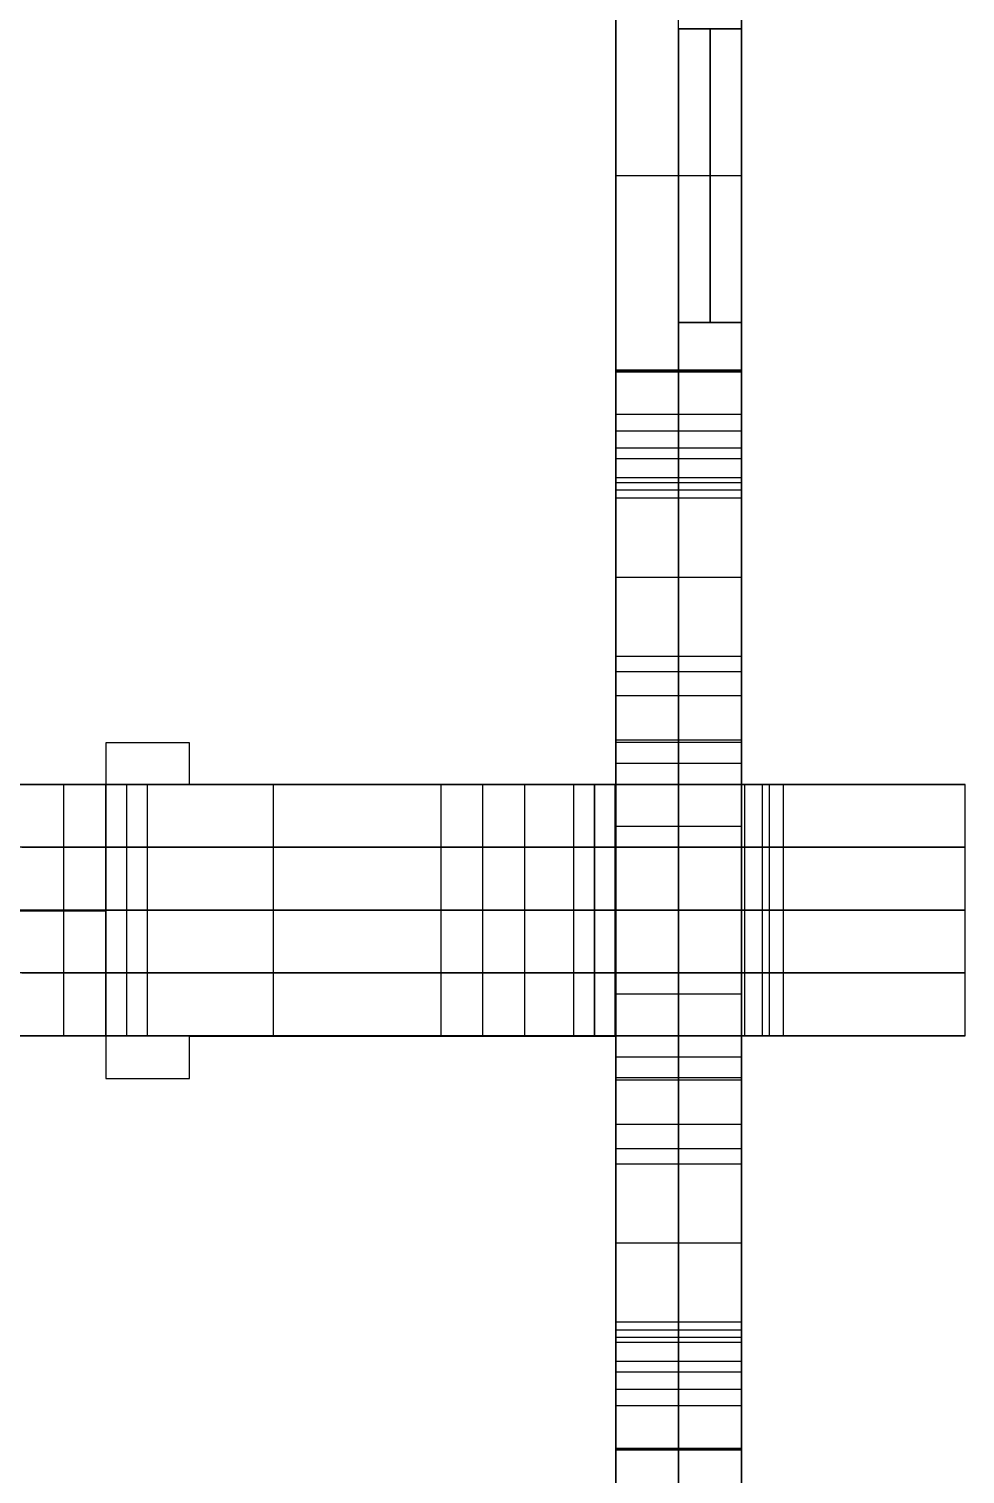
# Model space of a CAD drawing. Extents: x -2580 to -2312, y -43168 to -40231.
# Drawn here: x -2445.5 to -2311.5, y -41780.2 to -41573.4 of the extents above; entities that cross this region are included whole.
import ezdxf

# ---------------------------------------------------------------- set-up
doc = ezdxf.new("R2010")
doc.units = 0
doc.layers.add('ENDS', color=40, linetype='CONTINUOUS')

# ---------------------------------------------------------------- blocks, each defined once
blk = doc.blocks.new('SKYLARK200_END-XXXS-1')
at = {"layer": 'ENDS'}
for p, q in [((-50, -1468.03, 141), (-50, -868.03, 141)), ((-32, -1468.03, 141), (-32, -868.03, 141)), ((-50, -1308.48, 282), (-50, -1450.08, 282)), ((-50, -1308.48, 264), (-50, -1450.08, 264)), ((-50, -1308.48, 273), (-50, -1450.08, 273)), ((-50, -1323.93, 56), (-50, -1401.93, 56)), ((-50, -1401.93, 226), (-50, -1323.93, 226)), ((-41, -1341.93, 226), (-41, -1323.93, 226)), ((-32, -1323.93, 56), (-32, -1341.93, 56)), ((-32, -1341.93, 226), (-32, -1323.93, 226)), ((-32, -1341.93, 226), (-41, -1341.93, 226)), ((-41, -1341.93, 226), (-41, -1383.93, 226)), ((-41, -1383.93, 56), (-41, -1341.93, 56)), ((-41, -1341.93, 56), (-32, -1341.93, 56)), ((-41, -1344.74, 215.5), (-41, -1381.11, 215.5)), ((-41, -1381.11, 66.5), (-41, -1344.74, 66.5)), ((-41, -1362.93, 226), (-50, -1362.93, 226)), ((-41, -1362.93, 56), (-50, -1362.93, 56)), ((-32, -1362.93, 205), (-41, -1362.93, 205)), ((-41, -1362.93, 226), (-41, -1362.93, 205)), ((-32, -1362.93, 77), (-41, -1362.93, 77)), ((-41, -1362.93, 56), (-41, -1362.93, 77)), ((-50, -1379.28, 282), (-50, -1379.28, 264)), ((-41, -1383.93, 226), (-32, -1383.93, 226)), ((-32, -1383.93, 56), (-41, -1383.93, 56)), ((-41, -1401.93, 226), (-41, -1383.93, 226)), ((-41, -1383.93, 56), (-41, -1401.93, 56)), ((-32, -1401.93, 226), (-32, -1383.93, 226)), ((-32, -1383.93, 56), (-32, -1401.93, 56)), ((-32, -1390.78, 0), (-50, -1390.78, 0)), ((-50, -1390.78, 0), (-50, -1403.43, 0)), ((-32, -1390.78, 282), (-50, -1390.78, 282)), ((-50, -1403.43, 282), (-50, -1390.78, 282)), ((-32, -1390.84, 0.87), (-50, -1390.84, 0.87)), ((-32, -1390.84, 281.13), (-50, -1390.84, 281.13)), ((-32, -1391.03, 1.72), (-50, -1391.03, 1.72)), ((-50, -1407.93, 50), (-50, -1391.03, 1.72)), ((-32, -1391.03, 280.28), (-50, -1391.03, 280.28)), ((-50, -1391.03, 280.28), (-50, -1407.93, 232)), ((-41, -1390.78, 0), (-41, -1403.43, 0)), ((-41, -1403.43, 282), (-41, -1390.78, 282)), ((-41, -1407.93, 50), (-41, -1391.03, 1.72)), ((-41, -1391.03, 280.28), (-41, -1407.93, 232)), ((-32, -1390.78, 0), (-32, -1403.43, 0)), ((-32, -1403.43, 282), (-32, -1390.78, 282)), ((-32, -1407.93, 50), (-32, -1391.03, 1.72)), ((-32, -1391.03, 280.28), (-32, -1407.93, 232)), ((-32, -1397.11, 0), (-50, -1397.11, 0)), ((-32, -1397.11, 282), (-50, -1397.11, 282)), ((-32, -1399.48, 25.86), (-50, -1399.48, 25.86)), ((-32, -1399.48, 256.14), (-50, -1399.48, 256.14)), ((-32, -1401.93, 56), (-50, -1401.93, 56)), ((-32, -1401.93, 226), (-50, -1401.93, 226)), ((-32, -1403.43, 0), (-50, -1403.43, 0)), ((-32, -1403.43, 282), (-50, -1403.43, 282)), ((-32, -1406.17, 54.24), (-50, -1406.17, 54.24)), ((-32, -1406.17, 227.76), (-50, -1406.17, 227.76)), ((-32, -1406.9, -1.1), (-50, -1406.9, -1.1)), ((-32, -1406.9, 283.1), (-50, -1406.9, 283.1)), ((-32, -1407.93, 50), (-50, -1407.93, 50)), ((-32, -1407.93, 232), (-50, -1407.93, 232)), ((-32, -1409.09, -4), (-50, -1409.09, -4)), ((-32, -1409.09, 286), (-50, -1409.09, 286)), ((-32, -1420.4, -12), (-50, -1420.4, -12)), ((-32, -1420.4, 294), (-50, -1420.4, 294)), ((-32, -1431.72, -4), (-50, -1431.72, -4)), ((-32, -1431.72, 286), (-50, -1431.72, 286)), ((-32, -1433.91, -1.1), (-50, -1433.91, -1.1)), ((-32, -1433.91, 283.1), (-50, -1433.91, 283.1)), ((-32, -1437.37, 0), (-50, -1437.37, 0)), ((-50, -1437.37, 0), (-50, -1450.03, 0)), ((-32, -1437.37, 282), (-50, -1437.37, 282)), ((-50, -1450.03, 282), (-50, -1437.37, 282)), ((-41, -1437.37, 0), (-41, -1450.03, 0)), ((-41, -1450.03, 282), (-41, -1437.37, 282)), ((-32, -1437.37, 0), (-32, -1450.03, 0)), ((-32, -1450.03, 282), (-32, -1437.37, 282)), ((-111, -1444.07, 282), (-123, -1444.07, 282)), ((-123, -1444.07, 282), (-123, -1444.07, 264)), ((-111, -1444.07, 264), (-123, -1444.07, 264)), ((-123, -1444.07, 282), (-123, -1468.07, 282)), ((-123, -1444.07, 264), (-123, -1468.07, 264)), ((-111, -1444.07, 273), (-123, -1444.07, 273)), ((-123, -1444.07, 273), (-123, -1468.07, 273)), ((-117, -1444.07, 282), (-117, -1444.07, 264)), ((-111, -1450.07, 282), (-111, -1444.07, 282)), ((-111, -1444.07, 282), (-111, -1444.07, 264)), ((-111, -1450.07, 264), (-111, -1444.07, 264)), ((-111, -1450.07, 273), (-111, -1444.07, 273)), ((-32, -1443.7, 0), (-50, -1443.7, 0)), ((-32, -1443.7, 282), (-50, -1443.7, 282)), ((-32, -1444.03, 12.75), (-50, -1444.03, 12.75)), ((-50, -1450.03, 12.75), (-50, -1444.03, 12.75)), ((-32, -1444.03, 24.75), (-50, -1444.03, 24.75)), ((-50, -1444.03, 12.75), (-50, -1444.03, 24.75)), ((-50, -1444.03, 24.75), (-50, -1468.03, 24.75)), ((-32, -1444.03, 79.75), (-50, -1444.03, 79.75)), ((-50, -1468.03, 79.75), (-50, -1444.03, 79.75)), ((-32, -1444.03, 101), (-50, -1444.03, 101)), ((-50, -1444.03, 79.75), (-50, -1444.03, 101)), ((-50, -1444.03, 101), (-50, -1468.03, 101)), ((-32, -1444.03, 181), (-50, -1444.03, 181)), ((-50, -1468.03, 181), (-50, -1444.03, 181)), ((-32, -1444.03, 189), (-50, -1444.03, 189)), ((-50, -1444.03, 181), (-50, -1444.03, 189)), ((-50, -1444.03, 189), (-50, -1450.03, 189)), ((-32, -1444.03, 202.5), (-50, -1444.03, 202.5)), ((-50, -1450.03, 202.5), (-50, -1444.03, 202.5)), ((-32, -1444.03, 214.5), (-50, -1444.03, 214.5)), ((-50, -1444.03, 202.5), (-50, -1444.03, 214.5)), ((-50, -1444.03, 214.5), (-50, -1468.03, 214.5)), ((-32, -1444.03, 259.5), (-50, -1444.03, 259.5)), ((-50, -1468.03, 259.5), (-50, -1444.03, 259.5)), ((-32, -1444.03, 271.5), (-50, -1444.03, 271.5)), ((-50, -1444.03, 259.5), (-50, -1444.03, 271.5)), ((-50, -1444.03, 271.5), (-50, -1450.03, 271.5)), ((-32, -1444.03, 18.75), (-50, -1444.03, 18.75)), ((-32, -1444.03, 90.37), (-50, -1444.03, 90.37)), ((-32, -1444.03, 185), (-50, -1444.03, 185)), ((-32, -1444.03, 208.5), (-50, -1444.03, 208.5)), ((-32, -1444.03, 265.5), (-50, -1444.03, 265.5)), ((-41, -1450.03, 12.75), (-41, -1444.03, 12.75)), ((-41, -1444.03, 12.75), (-41, -1444.03, 24.75)), ((-41, -1444.03, 24.75), (-41, -1468.03, 24.75)), ((-41, -1468.03, 79.75), (-41, -1444.03, 79.75)), ((-41, -1444.03, 79.75), (-41, -1444.03, 101)), ((-41, -1444.03, 101), (-41, -1468.03, 101)), ((-41, -1468.03, 181), (-41, -1444.03, 181)), ((-41, -1444.03, 181), (-41, -1444.03, 189)), ((-41, -1444.03, 189), (-41, -1450.03, 189)), ((-41, -1450.03, 202.5), (-41, -1444.03, 202.5)), ((-41, -1444.03, 202.5), (-41, -1444.03, 214.5)), ((-41, -1444.03, 214.5), (-41, -1468.03, 214.5)), ((-41, -1468.03, 259.5), (-41, -1444.03, 259.5)), ((-41, -1444.03, 259.5), (-41, -1444.03, 271.5)), ((-41, -1444.03, 271.5), (-41, -1450.03, 271.5)), ((-32, -1450.03, 12.75), (-32, -1444.03, 12.75)), ((-32, -1444.03, 12.75), (-32, -1444.03, 24.75)), ((-32, -1444.03, 24.75), (-32, -1468.03, 24.75)), ((-32, -1468.03, 79.75), (-32, -1444.03, 79.75)), ((-32, -1444.03, 79.75), (-32, -1444.03, 101)), ((-32, -1444.03, 101), (-32, -1468.03, 101)), ((-32, -1468.03, 181), (-32, -1444.03, 181)), ((-32, -1444.03, 181), (-32, -1444.03, 189)), ((-32, -1444.03, 189), (-32, -1450.03, 189)), ((-32, -1450.03, 202.5), (-32, -1444.03, 202.5)), ((-32, -1444.03, 202.5), (-32, -1444.03, 214.5)), ((-32, -1444.03, 214.5), (-32, -1468.03, 214.5)), ((-32, -1468.03, 259.5), (-32, -1444.03, 259.5)), ((-32, -1444.03, 259.5), (-32, -1444.03, 271.5)), ((-32, -1444.03, 271.5), (-32, -1450.03, 271.5)), ((-111, -1447.07, 282), (-111, -1447.07, 264)), ((-32, -1447.03, 12.75), (-50, -1447.03, 12.75)), ((-32, -1447.03, 189), (-50, -1447.03, 189)), ((-32, -1447.03, 202.5), (-50, -1447.03, 202.5)), ((-32, -1447.03, 271.5), (-50, -1447.03, 271.5)), ((-250, -1450.03, 141), (-50, -1450.03, 141)), ((-117, -1450.03, 140), (-183, -1450.03, 140)), ((-135, -1450.03, 258), (-123, -1450.03, 258)), ((-134, -1450.03, 140), (-134, -1450.03, 258)), ((-129, -1468.03, 258), (-129, -1450.03, 258)), ((-123, -1468.03, 128), (-123, -1450.03, 128)), ((-123, -1450.03, -18), (-123, -1450.03, 128)), ((-123, -1468.03, -18), (-123, -1450.03, -18)), ((-123, -1450.03, 128), (-117, -1450.03, 128)), ((-123, -1468.03, 258), (-123, -1450.03, 258)), ((-123, -1468.03, 300), (-123, -1450.03, 300)), ((-123, -1450.03, 258), (-123, -1450.03, 300)), ((-123, -1450.03, 300), (-75, -1450.03, 300)), ((-75, -1450.03, -18), (-123, -1450.03, -18)), ((-123, -1468.03, 55), (-123, -1450.03, 55)), ((-123, -1468.03, 140), (-123, -1450.03, 140)), ((-123, -1468.03, 264), (-123, -1450.03, 264)), ((-120, -1468.03, 128), (-120, -1450.03, 128)), ((-117, -1468.03, 128), (-117, -1450.03, 128)), ((-117, -1468.03, 140), (-117, -1450.03, 140)), ((-117, -1450.03, 128), (-117, -1450.03, 140)), ((-117, -1468.03, 134), (-117, -1450.03, 134)), ((-50, -1450.08, 282), (-111, -1450.07, 282)), ((-111, -1450.07, 282), (-111, -1450.07, 264)), ((-50, -1450.08, 264), (-111, -1450.07, 264)), ((-50, -1450.08, 273), (-111, -1450.07, 273)), ((-99, -1468.03, 300), (-99, -1450.03, 300)), ((-99, -1468.03, -18), (-99, -1450.03, -18)), ((-80.5, -1450.08, 282), (-80.5, -1450.08, 264)), ((-75, -1468.03, 300), (-75, -1450.03, 300)), ((-75, -1468.03, 276), (-75, -1450.03, 276)), ((-75, -1450.03, 300), (-75, -1450.03, 276)), ((-75, -1450.03, 276), (-63, -1450.03, 276)), ((-75, -1468.03, 6), (-75, -1450.03, 6)), ((-63, -1450.03, 6), (-75, -1450.03, 6)), ((-75, -1468.03, -18), (-75, -1450.03, -18)), ((-75, -1450.03, 6), (-75, -1450.03, -18)), ((-75, -1468.03, 282), (-75, -1450.03, 282)), ((-75, -1468.03, 0), (-75, -1450.03, 0)), ((-69, -1468.03, 276), (-69, -1450.03, 276)), ((-69, -1468.03, 6), (-69, -1450.03, 6)), ((-63, -1468.03, 276), (-63, -1450.03, 276)), ((-63, -1468.03, 282), (-63, -1450.03, 282)), ((-63, -1450.03, 276), (-63, -1450.03, 282)), ((-63, -1450.03, 282), (0, -1450.03, 282)), ((-63, -1468.03, 0), (-63, -1450.03, 0)), ((0, -1450.03, 0), (-63, -1450.03, 0)), ((-63, -1468.03, 6), (-63, -1450.03, 6)), ((-63, -1450.03, 0), (-63, -1450.03, 6)), ((-63, -1468.03, 279), (-63, -1450.03, 279)), ((-63, -1468.03, 3), (-63, -1450.03, 3)), ((-56, -1468.03, 181), (-56, -1450.03, 181)), ((0, -1450.03, 181), (-56, -1450.03, 181)), ((-56, -1468.03, 169), (-56, -1450.03, 169)), ((-56, -1450.03, 181), (-56, -1450.03, 169)), ((-56, -1450.03, 169), (-50, -1450.03, 169)), ((-56, -1468.03, 113), (-56, -1450.03, 113)), ((-50, -1450.03, 113), (-56, -1450.03, 113)), ((-56, -1468.03, 101), (-56, -1450.03, 101)), ((-56, -1450.03, 113), (-56, -1450.03, 101)), ((-56, -1450.03, 101), (0, -1450.03, 101)), ((-56, -1450.03, 24.82), (-26, -1450.03, 24.82)), ((-56, -1468.03, 24.82), (-56, -1450.03, 24.82)), ((-56, -1468.03, 79.75), (-56, -1450.03, 79.75)), ((-26, -1450.03, 79.75), (-56, -1450.03, 79.75)), ((-56, -1468.03, 67.75), (-56, -1450.03, 67.75)), ((-56, -1450.03, 79.75), (-56, -1450.03, 67.75)), ((-56, -1450.03, 67.75), (-50.02, -1450.03, 67.75)), ((-56, -1468.03, 36.71), (-56, -1450.03, 36.71)), ((-50.07, -1450.03, 36.71), (-56, -1450.03, 36.71)), ((-56, -1450.03, 36.71), (-56, -1450.03, 24.82)), ((-56, -1468.03, 259.5), (-56, -1450.03, 259.5)), ((-26, -1450.03, 259.5), (-56, -1450.03, 259.5)), ((-56, -1468.03, 247.5), (-56, -1450.03, 247.5)), ((-56, -1450.03, 259.5), (-56, -1450.03, 247.5)), ((-56, -1450.03, 247.5), (-50, -1450.03, 247.5)), ((-56, -1468.03, 226.5), (-56, -1450.03, 226.5)), ((-50, -1450.03, 226.5), (-56, -1450.03, 226.5)), ((-56, -1468.03, 214.5), (-56, -1450.03, 214.5)), ((-56, -1450.03, 226.5), (-56, -1450.03, 214.5)), ((-56, -1450.03, 214.5), (-26, -1450.03, 214.5)), ((-56, -1468.03, 175), (-56, -1450.03, 175)), ((-56, -1468.03, 107), (-56, -1450.03, 107)), ((-56, -1468.03, 73.75), (-56, -1450.03, 73.75)), ((-56, -1468.03, 30.76), (-56, -1450.03, 30.76)), ((-56, -1468.03, 253.5), (-56, -1450.03, 253.5)), ((-56, -1468.03, 220.5), (-56, -1450.03, 220.5)), ((-53.04, -1468.03, 36.71), (-53.04, -1450.03, 36.71)), ((-53.01, -1468.03, 67.75), (-53.01, -1450.03, 67.75)), ((-53, -1468.03, 169), (-53, -1450.03, 169)), ((-53, -1468.03, 113), (-53, -1450.03, 113)), ((-53, -1468.03, 247.5), (-53, -1450.03, 247.5)), ((-53, -1468.03, 226.5), (-53, -1450.03, 226.5)), ((-50.07, -1468.03, 36.71), (-50.07, -1450.03, 36.71)), ((-50.02, -1450.03, 67.75), (-50.07, -1450.03, 36.71)), ((-50.05, -1468.03, 52.23), (-50.05, -1450.03, 52.23)), ((-50.02, -1468.03, 67.75), (-50.02, -1450.03, 67.75)), ((-32, -1450.03, 0), (-50, -1450.03, 0)), ((-32, -1450.03, 12.75), (-50, -1450.03, 12.75)), ((-50, -1450.03, 0), (-50, -1450.03, 12.75)), ((-32, -1450.03, 189), (-50, -1450.03, 189)), ((-32, -1450.03, 202.5), (-50, -1450.03, 202.5)), ((-50, -1450.03, 189), (-50, -1450.03, 202.5)), ((-32, -1450.03, 271.5), (-50, -1450.03, 271.5)), ((-32, -1450.03, 282), (-50, -1450.03, 282)), ((-50, -1450.03, 271.5), (-50, -1450.03, 282)), ((-32, -1450.03, 6.37), (-50, -1450.03, 6.37)), ((-32, -1450.03, 195.75), (-50, -1450.03, 195.75)), ((-32, -1450.03, 276.75), (-50, -1450.03, 276.75)), ((-50, -1468.03, 169), (-50, -1450.03, 169)), ((-50, -1468.03, 113), (-50, -1450.03, 113)), ((-50, -1450.03, 169), (-50, -1450.03, 113)), ((-50, -1468.03, 247.5), (-50, -1450.03, 247.5)), ((-50, -1468.03, 226.5), (-50, -1450.03, 226.5)), ((-50, -1450.03, 247.5), (-50, -1450.03, 226.5)), ((-50, -1468.03, 141), (-50, -1450.03, 141)), ((-50, -1468.03, 259.5), (-50, -1450.03, 259.5)), ((-50, -1468.03, 237), (-50, -1450.03, 237)), ((-50, -1450.08, 282), (-50, -1450.08, 264)), ((-41, -1450.03, 0), (-41, -1450.03, 12.75)), ((-41, -1450.03, 189), (-41, -1450.03, 202.5)), ((-41, -1450.03, 271.5), (-41, -1450.03, 282)), ((-41, -1468.03, 24.82), (-41, -1450.03, 24.82)), ((-41, -1468.03, 79.75), (-41, -1450.03, 79.75)), ((-32, -1450.03, 0), (-32, -1450.03, 12.75)), ((-32, -1450.03, 189), (-32, -1450.03, 202.5)), ((-32, -1450.03, 271.5), (-32, -1450.03, 282)), ((-32, -1468.03, 36.82), (-32, -1450.03, 36.82)), ((-26, -1450.03, 36.82), (-32, -1450.03, 36.82)), ((-32, -1468.03, 67.75), (-32, -1450.03, 67.75)), ((-32, -1450.03, 36.82), (-32, -1450.03, 67.75)), ((-32, -1450.03, 67.75), (-26, -1450.03, 67.75)), ((-32, -1468.03, 226.5), (-32, -1450.03, 226.5)), ((-26, -1450.03, 226.5), (-32, -1450.03, 226.5)), ((-32, -1468.03, 247.5), (-32, -1450.03, 247.5)), ((-32, -1450.03, 226.5), (-32, -1450.03, 247.5)), ((-32, -1450.03, 247.5), (-26, -1450.03, 247.5)), ((-32, -1468.03, 52.28), (-32, -1450.03, 52.28)), ((-32, -1468.03, 214.5), (-32, -1450.03, 214.5)), ((-32, -1468.03, 237), (-32, -1450.03, 237)), ((-31.5, -1468.03, 282), (-31.5, -1450.03, 282)), ((-31.5, -1468.03, 0), (-31.5, -1450.03, 0)), ((-29, -1468.03, 36.82), (-29, -1450.03, 36.82)), ((-29, -1468.03, 67.75), (-29, -1450.03, 67.75)), ((-29, -1468.03, 226.5), (-29, -1450.03, 226.5)), ((-29, -1468.03, 247.5), (-29, -1450.03, 247.5)), ((-28, -1468.03, 181), (-28, -1450.03, 181)), ((-28, -1468.03, 101), (-28, -1450.03, 101)), ((-26, -1468.03, 24.82), (-26, -1450.03, 24.82)), ((-26, -1468.03, 36.82), (-26, -1450.03, 36.82)), ((-26, -1450.03, 24.82), (-26, -1450.03, 36.82)), ((-26, -1468.03, 67.75), (-26, -1450.03, 67.75)), ((-26, -1468.03, 79.75), (-26, -1450.03, 79.75)), ((-26, -1450.03, 67.75), (-26, -1450.03, 79.75)), ((-26, -1468.03, 259.5), (-26, -1450.03, 259.5)), ((-26, -1468.03, 214.5), (-26, -1450.03, 214.5)), ((-26, -1468.03, 226.5), (-26, -1450.03, 226.5)), ((-26, -1450.03, 214.5), (-26, -1450.03, 226.5)), ((-26, -1468.03, 247.5), (-26, -1450.03, 247.5)), ((-26, -1450.03, 247.5), (-26, -1450.03, 259.5)), ((-26, -1468.03, 30.82), (-26, -1450.03, 30.82)), ((-26, -1468.03, 73.75), (-26, -1450.03, 73.75)), ((-26, -1468.03, 220.5), (-26, -1450.03, 220.5)), ((-26, -1468.03, 253.5), (-26, -1450.03, 253.5)), ((0, -1468.03, 282), (0, -1450.03, 282)), ((0, -1468.03, 181), (0, -1450.03, 181)), ((0, -1450.03, 282), (0, -1450.03, 181)), ((0, -1468.03, 101), (0, -1450.03, 101)), ((0, -1468.03, 0), (0, -1450.03, 0)), ((0, -1450.03, 101), (0, -1450.03, 0)), ((0, -1468.03, 231.5), (0, -1450.03, 231.5)), ((0, -1468.03, 50.5), (0, -1450.03, 50.5)), ((-123, -1456.07, 282), (-123, -1456.07, 264)), ((-32, -1456.03, 24.75), (-50, -1456.03, 24.75)), ((-32, -1456.03, 79.75), (-50, -1456.03, 79.75)), ((-32, -1456.03, 101), (-50, -1456.03, 101)), ((-32, -1456.03, 181), (-50, -1456.03, 181)), ((-32, -1456.03, 214.5), (-50, -1456.03, 214.5)), ((-32, -1456.03, 259.5), (-50, -1456.03, 259.5)), ((-117, -1459.03, 140), (-183, -1459.03, 140)), ((-135, -1459.03, 258), (-123, -1459.03, 258)), ((-123, -1459.03, -18), (-123, -1459.03, 128)), ((-123, -1459.03, 128), (-117, -1459.03, 128)), ((-123, -1459.03, 258), (-123, -1459.03, 300)), ((-123, -1459.03, 300), (-75, -1459.03, 300)), ((-75, -1459.03, -18), (-123, -1459.03, -18)), ((-117, -1459.03, 128), (-117, -1459.03, 140)), ((-75, -1459.03, 300), (-75, -1459.03, 276)), ((-75, -1459.03, 276), (-63, -1459.03, 276)), ((-63, -1459.03, 6), (-75, -1459.03, 6)), ((-75, -1459.03, 6), (-75, -1459.03, -18)), ((-63, -1459.03, 276), (-63, -1459.03, 282)), ((-63, -1459.03, 282), (0, -1459.03, 282)), ((0, -1459.03, 0), (-63, -1459.03, 0)), ((-63, -1459.03, 0), (-63, -1459.03, 6)), ((0, -1459.03, 181), (-56, -1459.03, 181)), ((-56, -1459.03, 181), (-56, -1459.03, 169)), ((-56, -1459.03, 169), (-50, -1459.03, 169)), ((-50, -1459.03, 113), (-56, -1459.03, 113)), ((-56, -1459.03, 113), (-56, -1459.03, 101)), ((-56, -1459.03, 101), (0, -1459.03, 101)), ((-56, -1459.03, 24.82), (-26, -1459.03, 24.82)), ((-26, -1459.03, 79.75), (-56, -1459.03, 79.75)), ((-56, -1459.03, 79.75), (-56, -1459.03, 67.75)), ((-56, -1459.03, 67.75), (-50.02, -1459.03, 67.75)), ((-50.07, -1459.03, 36.71), (-56, -1459.03, 36.71)), ((-56, -1459.03, 36.71), (-56, -1459.03, 24.82)), ((-26, -1459.03, 259.5), (-56, -1459.03, 259.5)), ((-56, -1459.03, 259.5), (-56, -1459.03, 247.5)), ((-56, -1459.03, 247.5), (-50, -1459.03, 247.5)), ((-50, -1459.03, 226.5), (-56, -1459.03, 226.5)), ((-56, -1459.03, 226.5), (-56, -1459.03, 214.5)), ((-56, -1459.03, 214.5), (-26, -1459.03, 214.5)), ((-50.02, -1459.03, 67.75), (-50.07, -1459.03, 36.71)), ((-50, -1459.03, 169), (-50, -1459.03, 113)), ((-50, -1459.03, 247.5), (-50, -1459.03, 226.5)), ((-26, -1459.03, 36.82), (-32, -1459.03, 36.82)), ((-32, -1459.03, 36.82), (-32, -1459.03, 67.75)), ((-32, -1459.03, 67.75), (-26, -1459.03, 67.75)), ((-26, -1459.03, 226.5), (-32, -1459.03, 226.5)), ((-32, -1459.03, 226.5), (-32, -1459.03, 247.5)), ((-32, -1459.03, 247.5), (-26, -1459.03, 247.5)), ((-26, -1459.03, 24.82), (-26, -1459.03, 36.82)), ((-26, -1459.03, 67.75), (-26, -1459.03, 79.75)), ((-26, -1459.03, 214.5), (-26, -1459.03, 226.5)), ((-26, -1459.03, 247.5), (-26, -1459.03, 259.5)), ((0, -1459.03, 282), (0, -1459.03, 181)), ((0, -1459.03, 101), (0, -1459.03, 0)), ((-250, -1468, 141), (-50, -1468, 141)), ((-250, -1468.03, 141), (-50, -1468.03, 141)), ((-117, -1468, 140), (-183, -1468, 140)), ((-117, -1468.03, 140), (-183, -1468.03, 140)), ((-123, -1468.07, 282), (-177, -1468.03, 282)), ((-123, -1468.07, 264), (-177, -1468.03, 264)), ((-123, -1468.07, 273), (-177, -1468.03, 273)), ((-177, -1468.14, 282), (-123, -1468.1, 282)), ((-177, -1468.14, 264), (-123, -1468.1, 264)), ((-177, -1468.14, 273), (-123, -1468.1, 273)), ((-135, -1468, 258), (-123, -1468, 258)), ((-135, -1468.03, 258), (-123, -1468.03, 258)), ((-134, -1468.03, 140), (-134, -1468.03, 258)), ((-129, -1486, 258), (-129, -1468, 258)), ((-123, -1486, 128), (-123, -1468, 128)), ((-123, -1468, -18), (-123, -1468, 128)), ((-123, -1486, -18), (-123, -1468, -18)), ((-123, -1468, 128), (-117, -1468, 128)), ((-123, -1486, 258), (-123, -1468, 258)), ((-123, -1486, 300), (-123, -1468, 300)), ((-123, -1468, 258), (-123, -1468, 300)), ((-123, -1468, 300), (-75, -1468, 300)), ((-75, -1468, -18), (-123, -1468, -18)), ((-123, -1486, 55), (-123, -1468, 55)), ((-123, -1486, 140), (-123, -1468, 140)), ((-123, -1486, 264), (-123, -1468, 264)), ((-123, -1468.03, -18), (-123, -1468.03, 128)), ((-123, -1468.03, 128), (-117, -1468.03, 128)), ((-123, -1468.03, 258), (-123, -1468.03, 300)), ((-123, -1468.03, 300), (-75, -1468.03, 300)), ((-75, -1468.03, -18), (-123, -1468.03, -18)), ((-123, -1468.07, 282), (-123, -1468.07, 264)), ((-123, -1468.1, 282), (-123, -1468.1, 264)), ((-123, -1468.1, 282), (-123, -1492.1, 282)), ((-123, -1468.1, 264), (-123, -1492.1, 264)), ((-123, -1468.1, 273), (-123, -1492.1, 273)), ((-120, -1486, 128), (-120, -1468, 128)), ((-117, -1486, 128), (-117, -1468, 128)), ((-117, -1486, 140), (-117, -1468, 140)), ((-117, -1468, 128), (-117, -1468, 140)), ((-117, -1486, 134), (-117, -1468, 134)), ((-117, -1468.03, 128), (-117, -1468.03, 140)), ((-99, -1486, 300), (-99, -1468, 300)), ((-99, -1486, -18), (-99, -1468, -18)), ((-75, -1486, 300), (-75, -1468, 300)), ((-75, -1486, 276), (-75, -1468, 276)), ((-75, -1468, 300), (-75, -1468, 276)), ((-75, -1468, 276), (-63, -1468, 276)), ((-75, -1486, 6), (-75, -1468, 6)), ((-63, -1468, 6), (-75, -1468, 6)), ((-75, -1486, -18), (-75, -1468, -18)), ((-75, -1468, 6), (-75, -1468, -18)), ((-75, -1486, 282), (-75, -1468, 282)), ((-75, -1486, 0), (-75, -1468, 0)), ((-75, -1468.03, 300), (-75, -1468.03, 276)), ((-75, -1468.03, 276), (-63, -1468.03, 276)), ((-63, -1468.03, 6), (-75, -1468.03, 6)), ((-75, -1468.03, 6), (-75, -1468.03, -18)), ((-69, -1486, 276), (-69, -1468, 276)), ((-69, -1486, 6), (-69, -1468, 6)), ((-63, -1486, 276), (-63, -1468, 276)), ((-63, -1486, 282), (-63, -1468, 282)), ((-63, -1468, 276), (-63, -1468, 282)), ((-63, -1468, 282), (0, -1468, 282)), ((-63, -1486, 0), (-63, -1468, 0)), ((0, -1468, 0), (-63, -1468, 0)), ((-63, -1486, 6), (-63, -1468, 6)), ((-63, -1468, 0), (-63, -1468, 6)), ((-63, -1486, 279), (-63, -1468, 279)), ((-63, -1486, 3), (-63, -1468, 3)), ((-63, -1468.03, 276), (-63, -1468.03, 282)), ((-63, -1468.03, 282), (0, -1468.03, 282)), ((0, -1468.03, 0), (-63, -1468.03, 0)), ((-63, -1468.03, 0), (-63, -1468.03, 6)), ((-56, -1486, 181), (-56, -1468, 181)), ((0, -1468, 181), (-56, -1468, 181)), ((-56, -1486, 169), (-56, -1468, 169)), ((-56, -1468, 181), (-56, -1468, 169)), ((-56, -1468, 169), (-50, -1468, 169)), ((-56, -1486, 113), (-56, -1468, 113)), ((-50, -1468, 113), (-56, -1468, 113)), ((-56, -1486, 101), (-56, -1468, 101)), ((-56, -1468, 113), (-56, -1468, 101)), ((-56, -1468, 101), (0, -1468, 101)), ((-56, -1468, 24.82), (-26, -1468, 24.82)), ((-56, -1486, 24.82), (-56, -1468, 24.82)), ((-56, -1486, 79.75), (-56, -1468, 79.75)), ((-26, -1468, 79.75), (-56, -1468, 79.75)), ((-56, -1486, 67.75), (-56, -1468, 67.75)), ((-56, -1468, 79.75), (-56, -1468, 67.75)), ((-56, -1468, 67.75), (-50.02, -1468, 67.75)), ((-56, -1486, 36.71), (-56, -1468, 36.71)), ((-50.07, -1468, 36.71), (-56, -1468, 36.71)), ((-56, -1468, 36.71), (-56, -1468, 24.82)), ((-56, -1486, 259.5), (-56, -1468, 259.5)), ((-26, -1468, 259.5), (-56, -1468, 259.5)), ((-56, -1486, 247.5), (-56, -1468, 247.5)), ((-56, -1468, 259.5), (-56, -1468, 247.5)), ((-56, -1468, 247.5), (-50, -1468, 247.5)), ((-56, -1486, 226.5), (-56, -1468, 226.5)), ((-50, -1468, 226.5), (-56, -1468, 226.5)), ((-56, -1486, 214.5), (-56, -1468, 214.5)), ((-56, -1468, 226.5), (-56, -1468, 214.5)), ((-56, -1468, 214.5), (-26, -1468, 214.5)), ((-56, -1486, 175), (-56, -1468, 175)), ((-56, -1486, 107), (-56, -1468, 107)), ((-56, -1486, 73.75), (-56, -1468, 73.75)), ((-56, -1486, 30.76), (-56, -1468, 30.76)), ((-56, -1486, 253.5), (-56, -1468, 253.5)), ((-56, -1486, 220.5), (-56, -1468, 220.5)), ((0, -1468.03, 181), (-56, -1468.03, 181)), ((-56, -1468.03, 181), (-56, -1468.03, 169)), ((-56, -1468.03, 169), (-50, -1468.03, 169)), ((-50, -1468.03, 113), (-56, -1468.03, 113)), ((-56, -1468.03, 113), (-56, -1468.03, 101)), ((-56, -1468.03, 101), (0, -1468.03, 101)), ((-56, -1468.03, 24.82), (-26, -1468.03, 24.82)), ((-26, -1468.03, 79.75), (-56, -1468.03, 79.75)), ((-56, -1468.03, 79.75), (-56, -1468.03, 67.75)), ((-56, -1468.03, 67.75), (-50.02, -1468.03, 67.75)), ((-50.07, -1468.03, 36.71), (-56, -1468.03, 36.71)), ((-56, -1468.03, 36.71), (-56, -1468.03, 24.82)), ((-26, -1468.03, 259.5), (-56, -1468.03, 259.5)), ((-56, -1468.03, 259.5), (-56, -1468.03, 247.5)), ((-56, -1468.03, 247.5), (-50, -1468.03, 247.5)), ((-50, -1468.03, 226.5), (-56, -1468.03, 226.5)), ((-56, -1468.03, 226.5), (-56, -1468.03, 214.5)), ((-56, -1468.03, 214.5), (-26, -1468.03, 214.5)), ((-53.04, -1486, 36.71), (-53.04, -1468, 36.71)), ((-53.01, -1486, 67.75), (-53.01, -1468, 67.75)), ((-53, -1486, 169), (-53, -1468, 169)), ((-53, -1486, 113), (-53, -1468, 113)), ((-53, -1486, 247.5), (-53, -1468, 247.5)), ((-53, -1486, 226.5), (-53, -1468, 226.5)), ((-50.07, -1486, 36.71), (-50.07, -1468, 36.71)), ((-50.02, -1468, 67.75), (-50.07, -1468, 36.71)), ((-50.02, -1468.03, 67.75), (-50.07, -1468.03, 36.71)), ((-50.05, -1486, 52.23), (-50.05, -1468, 52.23)), ((-50.02, -1486, 67.75), (-50.02, -1468, 67.75)), ((-50, -1486, 169), (-50, -1468, 169)), ((-50, -1486, 113), (-50, -1468, 113)), ((-50, -1468, 169), (-50, -1468, 113)), ((-50, -1486, 247.5), (-50, -1468, 247.5)), ((-50, -1486, 226.5), (-50, -1468, 226.5)), ((-50, -1468, 247.5), (-50, -1468, 226.5)), ((-50, -1486, 141), (-50, -1468, 141)), ((-50, -1486, 259.5), (-50, -1468, 259.5)), ((-50, -1486, 237), (-50, -1468, 237)), ((-32, -1468.03, 24.75), (-50, -1468.03, 24.75)), ((-32, -1468.03, 79.75), (-50, -1468.03, 79.75)), ((-50, -1468.03, 24.75), (-50, -1468.03, 79.75)), ((-32, -1468.03, 101), (-50, -1468.03, 101)), ((-32, -1468.03, 181), (-50, -1468.03, 181)), ((-50, -1468.03, 101), (-50, -1468.03, 181)), ((-32, -1468.03, 214.5), (-50, -1468.03, 214.5)), ((-32, -1468.03, 259.5), (-50, -1468.03, 259.5)), ((-50, -1468.03, 214.5), (-50, -1468.03, 259.5)), ((-32, -1468.03, 52.25), (-50, -1468.03, 52.25)), ((-32, -1468.03, 141), (-50, -1468.03, 141)), ((-32, -1468.03, 237), (-50, -1468.03, 237)), ((-50, -1468.03, 169), (-50, -1468.03, 113)), ((-50, -1468.03, 247.5), (-50, -1468.03, 226.5)), ((-32, -1468.03, 24.75), (-50, -1468.03, 24.75)), ((-50, -1492.03, 24.75), (-50, -1468.03, 24.75)), ((-32, -1468.03, 79.75), (-50, -1468.03, 79.75)), ((-50, -1468.03, 24.75), (-50, -1468.03, 79.75)), ((-50, -1468.03, 79.75), (-50, -1492.03, 79.75)), ((-32, -1468.03, 101), (-50, -1468.03, 101)), ((-50, -1492.03, 101), (-50, -1468.03, 101)), ((-32, -1468.03, 181), (-50, -1468.03, 181)), ((-50, -1468.03, 101), (-50, -1468.03, 181)), ((-50, -1468.03, 181), (-50, -1492.03, 181)), ((-32, -1468.03, 214.5), (-50, -1468.03, 214.5)), ((-50, -1492.03, 214.5), (-50, -1468.03, 214.5)), ((-32, -1468.03, 259.5), (-50, -1468.03, 259.5)), ((-50, -1468.03, 214.5), (-50, -1468.03, 259.5)), ((-50, -1468.03, 259.5), (-50, -1492.03, 259.5)), ((-32, -1468.03, 52.25), (-50, -1468.03, 52.25)), ((-32, -1468.03, 141), (-50, -1468.03, 141)), ((-32, -1468.03, 237), (-50, -1468.03, 237)), ((-50, -2068.03, 141), (-50, -1468.03, 141)), ((-41, -1486, 24.82), (-41, -1468, 24.82)), ((-41, -1486, 79.75), (-41, -1468, 79.75)), ((-41, -1468.03, 24.75), (-41, -1468.03, 79.75)), ((-41, -1468.03, 101), (-41, -1468.03, 181)), ((-41, -1468.03, 214.5), (-41, -1468.03, 259.5)), ((-41, -1492.03, 24.75), (-41, -1468.03, 24.75)), ((-41, -1468.03, 24.75), (-41, -1468.03, 79.75)), ((-41, -1468.03, 79.75), (-41, -1492.03, 79.75)), ((-41, -1492.03, 101), (-41, -1468.03, 101)), ((-41, -1468.03, 101), (-41, -1468.03, 181)), ((-41, -1468.03, 181), (-41, -1492.03, 181)), ((-41, -1492.03, 214.5), (-41, -1468.03, 214.5)), ((-41, -1468.03, 214.5), (-41, -1468.03, 259.5)), ((-41, -1468.03, 259.5), (-41, -1492.03, 259.5)), ((-32, -1486, 36.82), (-32, -1468, 36.82)), ((-26, -1468, 36.82), (-32, -1468, 36.82)), ((-32, -1486, 67.75), (-32, -1468, 67.75)), ((-32, -1468, 36.82), (-32, -1468, 67.75)), ((-32, -1468, 67.75), (-26, -1468, 67.75)), ((-32, -1486, 226.5), (-32, -1468, 226.5)), ((-26, -1468, 226.5), (-32, -1468, 226.5)), ((-32, -1486, 247.5), (-32, -1468, 247.5)), ((-32, -1468, 226.5), (-32, -1468, 247.5)), ((-32, -1468, 247.5), (-26, -1468, 247.5)), ((-32, -1486, 52.28), (-32, -1468, 52.28)), ((-32, -1486, 214.5), (-32, -1468, 214.5)), ((-32, -1486, 237), (-32, -1468, 237)), ((-32, -1468.03, 24.75), (-32, -1468.03, 79.75)), ((-32, -1468.03, 101), (-32, -1468.03, 181)), ((-32, -1468.03, 214.5), (-32, -1468.03, 259.5)), ((-26, -1468.03, 36.82), (-32, -1468.03, 36.82)), ((-32, -1468.03, 36.82), (-32, -1468.03, 67.75)), ((-32, -1468.03, 67.75), (-26, -1468.03, 67.75)), ((-26, -1468.03, 226.5), (-32, -1468.03, 226.5)), ((-32, -1468.03, 226.5), (-32, -1468.03, 247.5)), ((-32, -1468.03, 247.5), (-26, -1468.03, 247.5)), ((-32, -1492.03, 24.75), (-32, -1468.03, 24.75)), ((-32, -1468.03, 24.75), (-32, -1468.03, 79.75)), ((-32, -1468.03, 79.75), (-32, -1492.03, 79.75)), ((-32, -1492.03, 101), (-32, -1468.03, 101)), ((-32, -1468.03, 101), (-32, -1468.03, 181)), ((-32, -1468.03, 181), (-32, -1492.03, 181)), ((-32, -1492.03, 214.5), (-32, -1468.03, 214.5)), ((-32, -1468.03, 214.5), (-32, -1468.03, 259.5)), ((-32, -1468.03, 259.5), (-32, -1492.03, 259.5)), ((-32, -2068.03, 141), (-32, -1468.03, 141)), ((-31.5, -1486, 282), (-31.5, -1468, 282)), ((-31.5, -1486, 0), (-31.5, -1468, 0)), ((-29, -1486, 36.82), (-29, -1468, 36.82)), ((-29, -1486, 67.75), (-29, -1468, 67.75)), ((-29, -1486, 226.5), (-29, -1468, 226.5)), ((-29, -1486, 247.5), (-29, -1468, 247.5)), ((-28, -1486, 181), (-28, -1468, 181)), ((-28, -1486, 101), (-28, -1468, 101)), ((-26, -1486, 24.82), (-26, -1468, 24.82)), ((-26, -1486, 36.82), (-26, -1468, 36.82)), ((-26, -1468, 24.82), (-26, -1468, 36.82)), ((-26, -1486, 67.75), (-26, -1468, 67.75)), ((-26, -1486, 79.75), (-26, -1468, 79.75)), ((-26, -1468, 67.75), (-26, -1468, 79.75)), ((-26, -1486, 259.5), (-26, -1468, 259.5)), ((-26, -1486, 214.5), (-26, -1468, 214.5)), ((-26, -1486, 226.5), (-26, -1468, 226.5)), ((-26, -1468, 214.5), (-26, -1468, 226.5)), ((-26, -1486, 247.5), (-26, -1468, 247.5)), ((-26, -1468, 247.5), (-26, -1468, 259.5)), ((-26, -1486, 30.82), (-26, -1468, 30.82)), ((-26, -1486, 73.75), (-26, -1468, 73.75)), ((-26, -1486, 220.5), (-26, -1468, 220.5)), ((-26, -1486, 253.5), (-26, -1468, 253.5)), ((-26, -1468.03, 24.82), (-26, -1468.03, 36.82)), ((-26, -1468.03, 67.75), (-26, -1468.03, 79.75)), ((-26, -1468.03, 214.5), (-26, -1468.03, 226.5)), ((-26, -1468.03, 247.5), (-26, -1468.03, 259.5)), ((0, -1486, 282), (0, -1468, 282)), ((0, -1486, 181), (0, -1468, 181)), ((0, -1468, 282), (0, -1468, 181)), ((0, -1486, 101), (0, -1468, 101)), ((0, -1486, 0), (0, -1468, 0)), ((0, -1468, 101), (0, -1468, 0)), ((0, -1486, 231.5), (0, -1468, 231.5)), ((0, -1486, 50.5), (0, -1468, 50.5)), ((0, -1468.03, 282), (0, -1468.03, 181)), ((0, -1468.03, 101), (0, -1468.03, 0)), ((-117, -1477, 140), (-183, -1477, 140)), ((-135, -1477, 258), (-123, -1477, 258)), ((-123, -1477, -18), (-123, -1477, 128)), ((-123, -1477, 128), (-117, -1477, 128)), ((-123, -1477, 258), (-123, -1477, 300)), ((-123, -1477, 300), (-75, -1477, 300)), ((-75, -1477, -18), (-123, -1477, -18)), ((-117, -1477, 128), (-117, -1477, 140)), ((-75, -1477, 300), (-75, -1477, 276)), ((-75, -1477, 276), (-63, -1477, 276)), ((-63, -1477, 6), (-75, -1477, 6)), ((-75, -1477, 6), (-75, -1477, -18)), ((-63, -1477, 276), (-63, -1477, 282)), ((-63, -1477, 282), (0, -1477, 282)), ((0, -1477, 0), (-63, -1477, 0)), ((-63, -1477, 0), (-63, -1477, 6)), ((0, -1477, 181), (-56, -1477, 181)), ((-56, -1477, 181), (-56, -1477, 169)), ((-56, -1477, 169), (-50, -1477, 169)), ((-50, -1477, 113), (-56, -1477, 113)), ((-56, -1477, 113), (-56, -1477, 101)), ((-56, -1477, 101), (0, -1477, 101)), ((-56, -1477, 24.82), (-26, -1477, 24.82)), ((-26, -1477, 79.75), (-56, -1477, 79.75)), ((-56, -1477, 79.75), (-56, -1477, 67.75)), ((-56, -1477, 67.75), (-50.02, -1477, 67.75)), ((-50.07, -1477, 36.71), (-56, -1477, 36.71)), ((-56, -1477, 36.71), (-56, -1477, 24.82)), ((-26, -1477, 259.5), (-56, -1477, 259.5)), ((-56, -1477, 259.5), (-56, -1477, 247.5)), ((-56, -1477, 247.5), (-50, -1477, 247.5)), ((-50, -1477, 226.5), (-56, -1477, 226.5)), ((-56, -1477, 226.5), (-56, -1477, 214.5)), ((-56, -1477, 214.5), (-26, -1477, 214.5)), ((-50.02, -1477, 67.75), (-50.07, -1477, 36.71)), ((-50, -1477, 169), (-50, -1477, 113)), ((-50, -1477, 247.5), (-50, -1477, 226.5)), ((-26, -1477, 36.82), (-32, -1477, 36.82)), ((-32, -1477, 36.82), (-32, -1477, 67.75)), ((-32, -1477, 67.75), (-26, -1477, 67.75)), ((-26, -1477, 226.5), (-32, -1477, 226.5)), ((-32, -1477, 226.5), (-32, -1477, 247.5)), ((-32, -1477, 247.5), (-26, -1477, 247.5)), ((-26, -1477, 24.82), (-26, -1477, 36.82)), ((-26, -1477, 67.75), (-26, -1477, 79.75)), ((-26, -1477, 214.5), (-26, -1477, 226.5)), ((-26, -1477, 247.5), (-26, -1477, 259.5)), ((0, -1477, 282), (0, -1477, 181)), ((0, -1477, 101), (0, -1477, 0)), ((-123, -1480.1, 282), (-123, -1480.1, 264)), ((-32, -1480.03, 24.75), (-50, -1480.03, 24.75)), ((-32, -1480.03, 79.75), (-50, -1480.03, 79.75)), ((-32, -1480.03, 101), (-50, -1480.03, 101)), ((-32, -1480.03, 181), (-50, -1480.03, 181)), ((-32, -1480.03, 214.5), (-50, -1480.03, 214.5)), ((-32, -1480.03, 259.5), (-50, -1480.03, 259.5)), ((-250, -1486, 141), (-50, -1486, 141)), ((-117, -1486, 140), (-183, -1486, 140)), ((-135, -1486, 258), (-123, -1486, 258)), ((-134, -1486, 140), (-134, -1486, 258)), ((-123, -1486, -18), (-123, -1486, 128)), ((-123, -1486, 128), (-117, -1486, 128)), ((-123, -1486, 258), (-123, -1486, 300)), ((-123, -1486, 300), (-75, -1486, 300)), ((-75, -1486, -18), (-123, -1486, -18)), ((-117, -1486, 128), (-117, -1486, 140)), ((-111, -1486.1, 282), (-50, -1486.07, 282)), ((-111, -1486.1, 264), (-50, -1486.07, 264)), ((-111, -1486.1, 273), (-50, -1486.07, 273)), ((-111, -1492.1, 282), (-111, -1486.1, 282)), ((-111, -1486.1, 282), (-111, -1486.1, 264)), ((-111, -1492.1, 264), (-111, -1486.1, 264)), ((-111, -1492.1, 273), (-111, -1486.1, 273)), ((-80.5, -1486.08, 282), (-80.5, -1486.08, 264)), ((-75, -1486, 300), (-75, -1486, 276)), ((-75, -1486, 276), (-63, -1486, 276)), ((-63, -1486, 6), (-75, -1486, 6)), ((-75, -1486, 6), (-75, -1486, -18)), ((-63, -1486, 276), (-63, -1486, 282)), ((-63, -1486, 282), (0, -1486, 282)), ((0, -1486, 0), (-63, -1486, 0)), ((-63, -1486, 0), (-63, -1486, 6)), ((0, -1486, 181), (-56, -1486, 181)), ((-56, -1486, 181), (-56, -1486, 169)), ((-56, -1486, 169), (-50, -1486, 169)), ((-50, -1486, 113), (-56, -1486, 113)), ((-56, -1486, 113), (-56, -1486, 101)), ((-56, -1486, 101), (0, -1486, 101)), ((-56, -1486, 24.82), (-26, -1486, 24.82)), ((-26, -1486, 79.75), (-56, -1486, 79.75)), ((-56, -1486, 79.75), (-56, -1486, 67.75)), ((-56, -1486, 67.75), (-50.02, -1486, 67.75)), ((-50.07, -1486, 36.71), (-56, -1486, 36.71)), ((-56, -1486, 36.71), (-56, -1486, 24.82)), ((-26, -1486, 259.5), (-56, -1486, 259.5)), ((-56, -1486, 259.5), (-56, -1486, 247.5)), ((-56, -1486, 247.5), (-50, -1486, 247.5)), ((-50, -1486, 226.5), (-56, -1486, 226.5)), ((-56, -1486, 226.5), (-56, -1486, 214.5)), ((-56, -1486, 214.5), (-26, -1486, 214.5)), ((-50.02, -1486, 67.75), (-50.07, -1486, 36.71)), ((-50, -1486, 169), (-50, -1486, 113)), ((-50, -1486, 247.5), (-50, -1486, 226.5)), ((-32, -1486.03, 0), (-50, -1486.03, 0)), ((-50, -1498.68, 0), (-50, -1486.03, 0)), ((-32, -1486.03, 12.75), (-50, -1486.03, 12.75)), ((-50, -1486.03, 0), (-50, -1486.03, 12.75)), ((-50, -1486.03, 12.75), (-50, -1492.03, 12.75)), ((-32, -1486.03, 189), (-50, -1486.03, 189)), ((-50, -1492.03, 189), (-50, -1486.03, 189)), ((-32, -1486.03, 202.5), (-50, -1486.03, 202.5)), ((-50, -1486.03, 189), (-50, -1486.03, 202.5)), ((-50, -1486.03, 202.5), (-50, -1492.03, 202.5)), ((-32, -1486.03, 271.5), (-50, -1486.03, 271.5)), ((-50, -1492.03, 271.5), (-50, -1486.03, 271.5)), ((-32, -1486.03, 282), (-50, -1486.03, 282)), ((-50, -1486.03, 271.5), (-50, -1486.03, 282)), ((-50, -1486.03, 282), (-50, -1498.68, 282)), ((-32, -1486.03, 6.37), (-50, -1486.03, 6.37)), ((-32, -1486.03, 195.75), (-50, -1486.03, 195.75)), ((-32, -1486.03, 276.75), (-50, -1486.03, 276.75)), ((-50, -1486.07, 282), (-50, -1486.07, 264)), ((-50, -1486.07, 282), (-50, -1627.66, 282)), ((-50, -1486.07, 264), (-50, -1627.66, 264)), ((-50, -1486.07, 273), (-50, -1627.66, 273)), ((-41, -1498.68, 0), (-41, -1486.03, 0)), ((-41, -1486.03, 0), (-41, -1486.03, 12.75)), ((-41, -1486.03, 12.75), (-41, -1492.03, 12.75)), ((-41, -1492.03, 189), (-41, -1486.03, 189)), ((-41, -1486.03, 189), (-41, -1486.03, 202.5)), ((-41, -1486.03, 202.5), (-41, -1492.03, 202.5)), ((-41, -1492.03, 271.5), (-41, -1486.03, 271.5)), ((-41, -1486.03, 271.5), (-41, -1486.03, 282)), ((-41, -1486.03, 282), (-41, -1498.68, 282)), ((-26, -1486, 36.82), (-32, -1486, 36.82)), ((-32, -1486, 36.82), (-32, -1486, 67.75)), ((-32, -1486, 67.75), (-26, -1486, 67.75)), ((-26, -1486, 226.5), (-32, -1486, 226.5)), ((-32, -1486, 226.5), (-32, -1486, 247.5)), ((-32, -1486, 247.5), (-26, -1486, 247.5)), ((-32, -1498.68, 0), (-32, -1486.03, 0)), ((-32, -1486.03, 0), (-32, -1486.03, 12.75)), ((-32, -1486.03, 12.75), (-32, -1492.03, 12.75)), ((-32, -1492.03, 189), (-32, -1486.03, 189)), ((-32, -1486.03, 189), (-32, -1486.03, 202.5)), ((-32, -1486.03, 202.5), (-32, -1492.03, 202.5)), ((-32, -1492.03, 271.5), (-32, -1486.03, 271.5)), ((-32, -1486.03, 271.5), (-32, -1486.03, 282)), ((-32, -1486.03, 282), (-32, -1498.68, 282)), ((-26, -1486, 24.82), (-26, -1486, 36.82)), ((-26, -1486, 67.75), (-26, -1486, 79.75)), ((-26, -1486, 214.5), (-26, -1486, 226.5)), ((-26, -1486, 247.5), (-26, -1486, 259.5)), ((0, -1486, 282), (0, -1486, 181)), ((0, -1486, 101), (0, -1486, 0)), ((-111, -1489.1, 282), (-111, -1489.1, 264)), ((-32, -1489.03, 12.75), (-50, -1489.03, 12.75)), ((-32, -1489.03, 189), (-50, -1489.03, 189)), ((-32, -1489.03, 202.5), (-50, -1489.03, 202.5)), ((-32, -1489.03, 271.5), (-50, -1489.03, 271.5)), ((-123, -1492.1, 282), (-123, -1492.1, 264)), ((-123, -1492.1, 282), (-111, -1492.1, 282)), ((-123, -1492.1, 264), (-111, -1492.1, 264)), ((-123, -1492.1, 273), (-111, -1492.1, 273)), ((-117, -1492.1, 282), (-117, -1492.1, 264)), ((-111, -1492.1, 282), (-111, -1492.1, 264)), ((-32, -1492.03, 12.75), (-50, -1492.03, 12.75)), ((-32, -1492.03, 24.75), (-50, -1492.03, 24.75)), ((-50, -1492.03, 12.75), (-50, -1492.03, 24.75)), ((-32, -1492.03, 79.75), (-50, -1492.03, 79.75)), ((-32, -1492.03, 101), (-50, -1492.03, 101)), ((-50, -1492.03, 79.75), (-50, -1492.03, 101)), ((-32, -1492.03, 181), (-50, -1492.03, 181)), ((-32, -1492.03, 189), (-50, -1492.03, 189)), ((-50, -1492.03, 181), (-50, -1492.03, 189)), ((-32, -1492.03, 202.5), (-50, -1492.03, 202.5)), ((-32, -1492.03, 214.5), (-50, -1492.03, 214.5)), ((-50, -1492.03, 202.5), (-50, -1492.03, 214.5)), ((-32, -1492.03, 259.5), (-50, -1492.03, 259.5)), ((-32, -1492.03, 271.5), (-50, -1492.03, 271.5)), ((-50, -1492.03, 259.5), (-50, -1492.03, 271.5)), ((-32, -1492.03, 18.75), (-50, -1492.03, 18.75)), ((-32, -1492.03, 90.37), (-50, -1492.03, 90.37)), ((-32, -1492.03, 185), (-50, -1492.03, 185)), ((-32, -1492.03, 208.5), (-50, -1492.03, 208.5)), ((-32, -1492.03, 265.5), (-50, -1492.03, 265.5)), ((-32, -1492.36, 0), (-50, -1492.36, 0)), ((-32, -1492.36, 282), (-50, -1492.36, 282)), ((-41, -1492.03, 12.75), (-41, -1492.03, 24.75)), ((-41, -1492.03, 79.75), (-41, -1492.03, 101)), ((-41, -1492.03, 181), (-41, -1492.03, 189)), ((-41, -1492.03, 202.5), (-41, -1492.03, 214.5)), ((-41, -1492.03, 259.5), (-41, -1492.03, 271.5)), ((-32, -1492.03, 12.75), (-32, -1492.03, 24.75)), ((-32, -1492.03, 79.75), (-32, -1492.03, 101)), ((-32, -1492.03, 181), (-32, -1492.03, 189)), ((-32, -1492.03, 202.5), (-32, -1492.03, 214.5)), ((-32, -1492.03, 259.5), (-32, -1492.03, 271.5)), ((-32, -1498.68, 0), (-50, -1498.68, 0)), ((-32, -1498.68, 282), (-50, -1498.68, 282)), ((-32, -1502.15, -1.1), (-50, -1502.15, -1.1)), ((-32, -1502.15, 283.1), (-50, -1502.15, 283.1)), ((-32, -1504.34, -4), (-50, -1504.34, -4)), ((-32, -1504.34, 286), (-50, -1504.34, 286)), ((-32, -1515.65, -12), (-50, -1515.65, -12)), ((-32, -1515.65, 294), (-50, -1515.65, 294)), ((-32, -1526.97, -4), (-50, -1526.97, -4)), ((-32, -1526.97, 286), (-50, -1526.97, 286)), ((-32, -1528.13, 50), (-50, -1528.13, 50)), ((-50, -1528.13, 50), (-50, -1545.03, 1.72)), ((-32, -1528.13, 232), (-50, -1528.13, 232)), ((-50, -1545.03, 280.28), (-50, -1528.13, 232)), ((-32, -1529.16, -1.1), (-50, -1529.16, -1.1)), ((-32, -1529.16, 283.1), (-50, -1529.16, 283.1)), ((-32, -1529.89, 54.24), (-50, -1529.89, 54.24)), ((-32, -1529.89, 227.76), (-50, -1529.89, 227.76)), ((-41, -1528.13, 50), (-41, -1545.03, 1.72)), ((-41, -1545.03, 280.28), (-41, -1528.13, 232)), ((-32, -1528.13, 50), (-32, -1545.03, 1.72)), ((-32, -1545.03, 280.28), (-32, -1528.13, 232)), ((-32, -1532.62, 0), (-50, -1532.62, 0)), ((-50, -1545.28, 0), (-50, -1532.62, 0)), ((-32, -1532.62, 282), (-50, -1532.62, 282)), ((-50, -1532.62, 282), (-50, -1545.28, 282)), ((-32, -1534.13, 56), (-50, -1534.13, 56)), ((-50, -1612.13, 56), (-50, -1534.13, 56)), ((-32, -1534.13, 226), (-50, -1534.13, 226)), ((-50, -1534.13, 226), (-50, -1612.13, 226)), ((-41, -1545.28, 0), (-41, -1532.62, 0)), ((-41, -1532.62, 282), (-41, -1545.28, 282)), ((-41, -1534.13, 226), (-41, -1552.13, 226)), ((-41, -1552.13, 56), (-41, -1534.13, 56)), ((-32, -1545.28, 0), (-32, -1532.62, 0)), ((-32, -1532.62, 282), (-32, -1545.28, 282)), ((-32, -1534.13, 226), (-32, -1552.13, 226)), ((-32, -1552.13, 56), (-32, -1534.13, 56)), ((-32, -1536.58, 25.86), (-50, -1536.58, 25.86)), ((-32, -1536.58, 256.14), (-50, -1536.58, 256.14)), ((-32, -1538.95, 0), (-50, -1538.95, 0)), ((-32, -1538.95, 282), (-50, -1538.95, 282)), ((-32, -1545.03, 1.72), (-50, -1545.03, 1.72)), ((-32, -1545.03, 280.28), (-50, -1545.03, 280.28)), ((-32, -1545.21, 0.87), (-50, -1545.21, 0.87)), ((-32, -1545.21, 281.13), (-50, -1545.21, 281.13)), ((-32, -1545.28, 0), (-50, -1545.28, 0)), ((-32, -1545.28, 282), (-50, -1545.28, 282))]:
    blk.add_line(p, q, dxfattribs=at)
at = {"layer": 'ENDS', "extrusion": (1, 0, 0)}
for centre, radius, start, end in [((-1362.93, 226, -41), 21, 180, 360), ((-1362.93, 56, -41), 21, 360, 180), ((-1401.93, 50, -50), 6, 90, 180), ((-1401.93, 232, -50), 6, 180, 270), ((-1401.93, 50, -41), 6, 90, 180), ((-1401.93, 232, -41), 6, 180, 270), ((-1401.93, 50, -32), 6, 90, 180), ((-1401.93, 232, -32), 6, 180, 270), ((-1403.43, -6, -50), 6, 90, 160.5288), ((-1403.43, 288, -50), 6, 199.4712, 270), ((-1403.43, -6, -41), 6, 90, 160.5288), ((-1403.43, 288, -41), 6, 199.4712, 270), ((-1403.43, -6, -32), 6, 90, 160.5288), ((-1403.43, 288, -32), 6, 199.4712, 270), ((-1437.37, -6, -50), 6, 19.4712, 90), ((-1437.37, 288, -50), 6, 270, 340.5288), ((-1437.37, -6, -41), 6, 19.4712, 90), ((-1437.37, 288, -41), 6, 270, 340.5288), ((-1437.37, -6, -32), 6, 19.4712, 90), ((-1437.37, 288, -32), 6, 270, 340.5288), ((-1515.65, 0, -50), 12, 199.4712, 340.5288), ((-1515.65, 282, -50), 12, 19.4712, 160.5288), ((-1515.65, 0, -41), 12, 199.4712, 340.5288), ((-1515.65, 282, -41), 12, 19.4712, 160.5288), ((-1515.65, 0, -32), 12, 199.4712, 340.5288), ((-1515.65, 282, -32), 12, 19.4712, 160.5288), ((-1539.28, 0, -50), 6, 163.3771, 180), ((-1539.28, 282, -50), 6, 180, 196.6229), ((-1539.28, 0, -41), 6, 163.3771, 180), ((-1539.28, 282, -41), 6, 180, 196.6229), ((-1539.28, 0, -32), 6, 163.3771, 180), ((-1539.28, 282, -32), 6, 180, 196.6229)]:
    blk.add_arc(centre, radius, start, end, dxfattribs=at)
at = {"layer": 'ENDS', "extrusion": (-1, 0, 0)}
for centre, radius, start, end in [((1362.93, 226, 36.5), 21, 180, 0), ((1362.93, 56, 36.5), 21, 0, 180), ((1362.93, 226, 32), 21, 180, 0), ((1362.93, 56, 32), 21, 0, 180), ((1396.78, 0, 50), 6, 163.3771, 180), ((1396.78, 282, 50), 6, 180, 196.6229), ((1396.78, 0, 41), 6, 163.3771, 180), ((1396.78, 282, 41), 6, 180, 196.6229), ((1396.78, 0, 32), 6, 163.3771, 180), ((1396.78, 282, 32), 6, 180, 196.6229), ((1420.4, 0, 50), 12, 199.4712, 340.5288), ((1420.4, 282, 50), 12, 19.4712, 160.5288), ((1420.4, 0, 41), 12, 199.4712, 340.5288), ((1420.4, 282, 41), 12, 19.4712, 160.5288), ((1420.4, 0, 32), 12, 199.4712, 340.5288), ((1420.4, 282, 32), 12, 19.4712, 160.5288), ((1498.68, -6, 50), 6, 19.4712, 90), ((1498.68, 288, 50), 6, 270, 340.5288), ((1498.68, -6, 41), 6, 19.4712, 90), ((1498.68, 288, 41), 6, 270, 340.5288), ((1498.68, -6, 32), 6, 19.4712, 90), ((1498.68, 288, 32), 6, 270, 340.5288), ((1532.62, -6, 50), 6, 90, 160.5288), ((1532.62, 288, 50), 6, 199.4712, 270), ((1532.62, -6, 41), 6, 90, 160.5288), ((1532.62, 288, 41), 6, 199.4712, 270), ((1532.62, -6, 32), 6, 90, 160.5288), ((1532.62, 288, 32), 6, 199.4712, 270), ((1534.13, 50, 50), 6, 90, 180), ((1534.13, 232, 50), 6, 180, 270), ((1534.13, 50, 41), 6, 90, 180), ((1534.13, 232, 41), 6, 180, 270), ((1534.13, 50, 32), 6, 90, 180), ((1534.13, 232, 32), 6, 180, 270)]:
    blk.add_arc(centre, radius, start, end, dxfattribs=at)

msp = doc.modelspace()

# ---------------------------------------------------------------- block references
at = {"layer": 'ENDS'}
msp.add_blockref('SKYLARK200_END-XXXS-1', (-2311.51, -40231.5, 18), dxfattribs=at)

doc.saveas('drawing.dxf')
